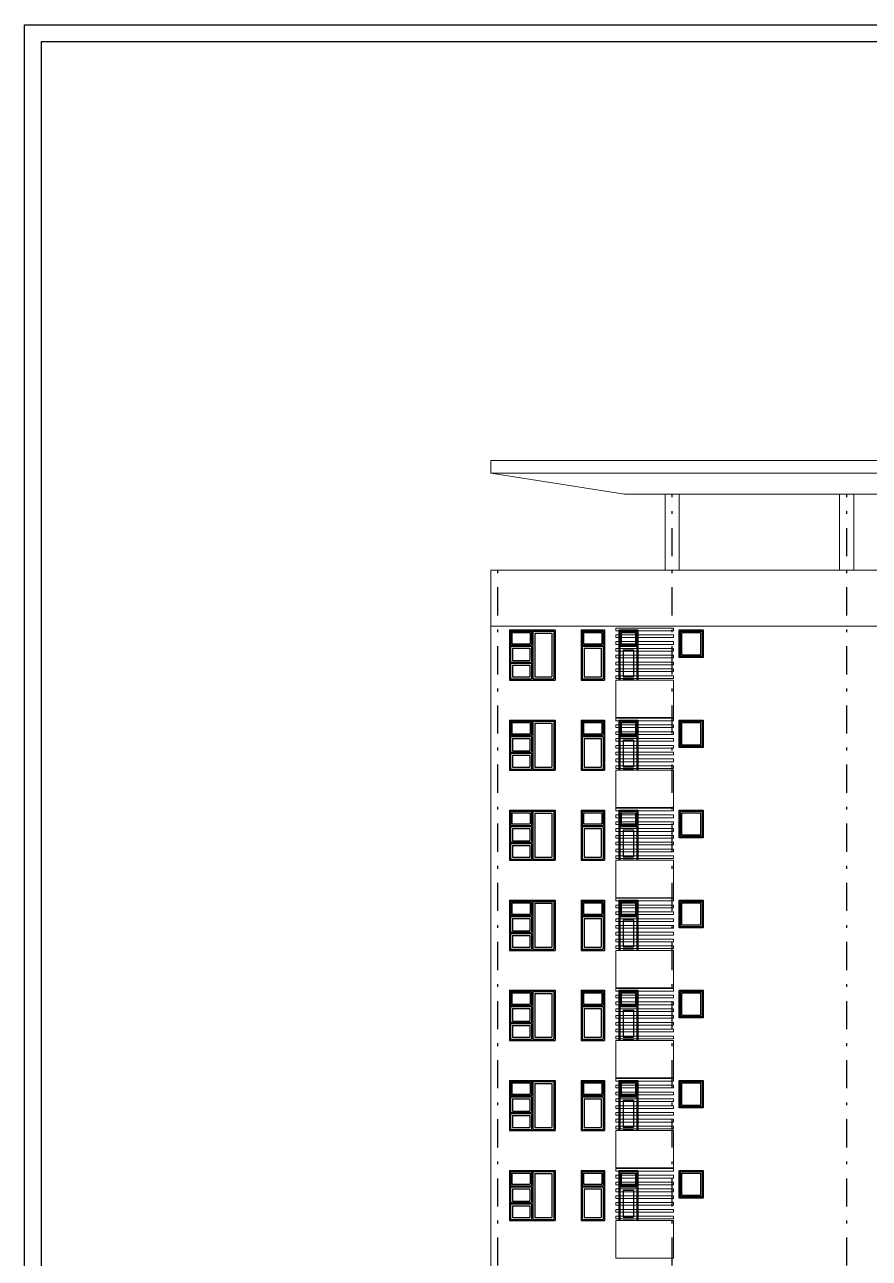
# Model space of a CAD drawing. Header units: millimetres. Extents: x 1676 to 1802, y 1105 to 1194.
# Drawn here: x 1676.22 to 1706.24, y 1149.89 to 1193.71 of the extents above; entities that cross this region are included whole.
import ezdxf
from ezdxf.enums import TextEntityAlignment as Align

# ---------------------------------------------------------------- set-up
doc = ezdxf.new("R2010")
doc.units = ezdxf.units.MM
doc.linetypes.add('DASHDOT', pattern=[1, 0.5, -0.25, 0, -0.25])
for name, color, linetype, lineweight in [('ars', 11, 'Continuous', 0), ('KOP', 7, 'Continuous', 20), ('KOP GARIS', 1, 'Continuous', 30), ('lan', 7, 'Continuous', 15), ('tem', 5, 'Continuous', 20)]:
    doc.layers.add(name, color=color, linetype=linetype, lineweight=lineweight)
doc.layers.add('as', color=1, linetype='Continuous', plot=False)
doc.layers.add('Kusen', color=30, linetype='Continuous')
doc.styles.add('BOLD', font='arial.ttf')

# ---------------------------------------------------------------- blocks, each defined once
blk = doc.blocks.new('KOP A3 DED')
blk.add_lwpolyline([(-21, 29.697), (21, 29.697), (21, 0), (-21, 0), (-21, 29.697)])
at = {"layer": 'KOP GARIS'}
blk.add_lwpolyline([(-20.8, 29.497), (20.8, 29.497), (20.8, 0.2), (-20.8, 0.2)], close=True, dxfattribs=at)
at = {"layer": 'KOP', "style": 'BOLD'}
for tag, p in [('JUDUL1', (15.945, 4.092)), ('JUDUL2', (15.945, 3.747)), ('JUDUL3', (15.945, 3.427)), ('NO', (17.215, 1.101)), ('REFF', (17.207, 0.727)), ('FILE', (17.189, 0.336))]:
    blk.add_attdef(tag, p, '', height=0.12, dxfattribs=at)
for tag, p in [('SCALE1', (18.171, 1.948)), ('NAME', (16.363, 1.738)), ('SCALE2', (18.169, 1.733)), ('DATE', (19.9, 1.757)), ('SCALE3', (18.17, 1.521))]:
    blk.add_attdef(tag, text='', height=0.12, dxfattribs=at).set_placement(p, align=Align.MIDDLE_CENTER)

msp = doc.modelspace()

# ---------------------------------------------------------------- linework, layer by layer
at = {"layer": 'ars', "linetype": 'ByBlock'}
for points in [[(1699.288, 1172.18), (1697.238, 1172.18), (1697.238, 1172.277), (1699.288, 1172.277)], [(1699.288, 1171.938), (1697.238, 1171.938), (1697.238, 1172.035), (1699.288, 1172.035)], [(1699.288, 1171.696), (1697.238, 1171.696), (1697.238, 1171.793), (1699.288, 1171.793)], [(1699.288, 1171.454), (1697.238, 1171.454), (1697.238, 1171.551), (1699.288, 1171.551)], [(1699.288, 1171.212), (1697.238, 1171.212), (1697.238, 1171.309), (1699.288, 1171.309)], [(1699.288, 1170.971), (1697.238, 1170.971), (1697.238, 1171.067), (1699.288, 1171.067)], [(1699.288, 1170.729), (1697.238, 1170.729), (1697.238, 1170.826), (1699.288, 1170.826)], [(1699.288, 1170.487), (1697.238, 1170.487), (1697.238, 1170.584), (1699.288, 1170.584)], [(1699.288, 1168.98), (1697.238, 1168.98), (1697.238, 1169.077), (1699.288, 1169.077)], [(1699.288, 1168.738), (1697.238, 1168.738), (1697.238, 1168.835), (1699.288, 1168.835)], [(1699.288, 1168.496), (1697.238, 1168.496), (1697.238, 1168.593), (1699.288, 1168.593)], [(1699.288, 1168.254), (1697.238, 1168.254), (1697.238, 1168.351), (1699.288, 1168.351)], [(1699.288, 1168.012), (1697.238, 1168.012), (1697.238, 1168.109), (1699.288, 1168.109)], [(1699.288, 1167.771), (1697.238, 1167.771), (1697.238, 1167.867), (1699.288, 1167.867)], [(1699.288, 1167.529), (1697.238, 1167.529), (1697.238, 1167.626), (1699.288, 1167.626)], [(1699.288, 1167.287), (1697.238, 1167.287), (1697.238, 1167.384), (1699.288, 1167.384)], [(1699.288, 1165.78), (1697.238, 1165.78), (1697.238, 1165.877), (1699.288, 1165.877)], [(1699.288, 1165.538), (1697.238, 1165.538), (1697.238, 1165.635), (1699.288, 1165.635)], [(1699.288, 1165.296), (1697.238, 1165.296), (1697.238, 1165.393), (1699.288, 1165.393)], [(1699.288, 1165.054), (1697.238, 1165.054), (1697.238, 1165.151), (1699.288, 1165.151)], [(1699.288, 1164.812), (1697.238, 1164.812), (1697.238, 1164.909), (1699.288, 1164.909)], [(1699.288, 1164.571), (1697.238, 1164.571), (1697.238, 1164.667), (1699.288, 1164.667)], [(1699.288, 1164.329), (1697.238, 1164.329), (1697.238, 1164.426), (1699.288, 1164.426)], [(1699.288, 1164.087), (1697.238, 1164.087), (1697.238, 1164.184), (1699.288, 1164.184)], [(1699.288, 1162.58), (1697.238, 1162.58), (1697.238, 1162.677), (1699.288, 1162.677)], [(1699.288, 1162.338), (1697.238, 1162.338), (1697.238, 1162.435), (1699.288, 1162.435)], [(1699.288, 1162.096), (1697.238, 1162.096), (1697.238, 1162.193), (1699.288, 1162.193)], [(1699.288, 1161.854), (1697.238, 1161.854), (1697.238, 1161.951), (1699.288, 1161.951)], [(1699.288, 1161.612), (1697.238, 1161.612), (1697.238, 1161.709), (1699.288, 1161.709)], [(1699.288, 1161.371), (1697.238, 1161.371), (1697.238, 1161.467), (1699.288, 1161.467)], [(1699.288, 1161.129), (1697.238, 1161.129), (1697.238, 1161.226), (1699.288, 1161.226)], [(1699.288, 1160.887), (1697.238, 1160.887), (1697.238, 1160.984), (1699.288, 1160.984)], [(1699.288, 1159.38), (1697.238, 1159.38), (1697.238, 1159.477), (1699.288, 1159.477)], [(1699.288, 1159.138), (1697.238, 1159.138), (1697.238, 1159.235), (1699.288, 1159.235)], [(1699.288, 1158.896), (1697.238, 1158.896), (1697.238, 1158.993), (1699.288, 1158.993)], [(1699.288, 1158.654), (1697.238, 1158.654), (1697.238, 1158.751), (1699.288, 1158.751)], [(1699.288, 1158.412), (1697.238, 1158.412), (1697.238, 1158.509), (1699.288, 1158.509)], [(1699.288, 1158.171), (1697.238, 1158.171), (1697.238, 1158.267), (1699.288, 1158.267)], [(1699.288, 1157.929), (1697.238, 1157.929), (1697.238, 1158.026), (1699.288, 1158.026)], [(1699.288, 1157.687), (1697.238, 1157.687), (1697.238, 1157.784), (1699.288, 1157.784)], [(1699.288, 1156.18), (1697.238, 1156.18), (1697.238, 1156.277), (1699.288, 1156.277)], [(1699.288, 1155.938), (1697.238, 1155.938), (1697.238, 1156.035), (1699.288, 1156.035)], [(1699.288, 1155.696), (1697.238, 1155.696), (1697.238, 1155.793), (1699.288, 1155.793)], [(1699.288, 1155.454), (1697.238, 1155.454), (1697.238, 1155.551), (1699.288, 1155.551)], [(1699.288, 1155.212), (1697.238, 1155.212), (1697.238, 1155.309), (1699.288, 1155.309)], [(1699.288, 1154.971), (1697.238, 1154.971), (1697.238, 1155.067), (1699.288, 1155.067)], [(1699.288, 1154.729), (1697.238, 1154.729), (1697.238, 1154.826), (1699.288, 1154.826)], [(1699.288, 1154.487), (1697.238, 1154.487), (1697.238, 1154.584), (1699.288, 1154.584)], [(1699.288, 1152.98), (1697.238, 1152.98), (1697.238, 1153.077), (1699.288, 1153.077)], [(1699.288, 1152.738), (1697.238, 1152.738), (1697.238, 1152.835), (1699.288, 1152.835)], [(1699.288, 1152.496), (1697.238, 1152.496), (1697.238, 1152.593), (1699.288, 1152.593)], [(1699.288, 1152.254), (1697.238, 1152.254), (1697.238, 1152.351), (1699.288, 1152.351)], [(1699.288, 1152.012), (1697.238, 1152.012), (1697.238, 1152.109), (1699.288, 1152.109)], [(1699.288, 1151.771), (1697.238, 1151.771), (1697.238, 1151.867), (1699.288, 1151.867)], [(1699.288, 1151.529), (1697.238, 1151.529), (1697.238, 1151.626), (1699.288, 1151.626)], [(1699.288, 1151.287), (1697.238, 1151.287), (1697.238, 1151.384), (1699.288, 1151.384)]]:
    msp.add_lwpolyline(points, close=True, dxfattribs=at)
at = {"layer": 'as', "linetype": 'DASHDOT', "ltscale": 2}
for p, q in [((1699.238, 1120.227), (1699.238, 1177.027)), ((1705.438, 1120.227), (1705.438, 1177.027)), ((1693.038, 1120.227), (1693.038, 1174.327))]:
    msp.add_line(p, q, dxfattribs=at)
at = {"layer": 'Kusen', "linetype": 'ByBlock'}
for p, q in [((1693.453, 1172.207), (1693.453, 1170.427)), ((1693.453, 1172.207), (1695.073, 1172.207)), ((1693.493, 1172.167), (1693.493, 1171.667)), ((1693.493, 1172.167), (1694.243, 1172.167)), ((1693.543, 1172.117), (1693.543, 1171.717)), ((1693.543, 1172.117), (1694.193, 1172.117)), ((1694.193, 1172.117), (1694.193, 1171.717)), ((1694.243, 1172.167), (1694.243, 1171.667)), ((1694.283, 1172.167), (1694.283, 1170.467)), ((1694.283, 1172.167), (1695.033, 1172.167)), ((1694.353, 1172.097), (1694.963, 1172.097)), ((1694.353, 1172.097), (1694.353, 1170.537)), ((1694.963, 1172.097), (1694.963, 1170.537)), ((1695.033, 1172.167), (1695.033, 1170.467)), ((1695.073, 1172.207), (1695.073, 1170.427)), ((1695.998, 1172.207), (1695.998, 1170.427)), ((1695.998, 1172.207), (1696.828, 1172.207)), ((1696.038, 1172.167), (1696.038, 1171.667)), ((1696.038, 1172.167), (1696.788, 1172.167)), ((1696.088, 1172.117), (1696.088, 1171.717)), ((1696.088, 1172.117), (1696.738, 1172.117)), ((1696.738, 1172.117), (1696.738, 1171.717)), ((1696.788, 1172.167), (1696.788, 1171.667)), ((1696.828, 1172.207), (1696.828, 1170.427)), ((1697.338, 1172.207), (1697.338, 1170.427)), ((1697.338, 1172.207), (1698.018, 1172.207)), ((1697.378, 1172.167), (1697.378, 1171.667)), ((1697.378, 1172.167), (1697.978, 1172.167)), ((1697.428, 1172.117), (1697.428, 1171.717)), ((1697.428, 1172.117), (1697.928, 1172.117)), ((1697.928, 1172.117), (1697.928, 1171.717)), ((1697.978, 1172.167), (1697.978, 1171.667)), ((1698.018, 1172.207), (1698.018, 1170.427)), ((1693.493, 1171.667), (1694.243, 1171.667)), ((1693.493, 1171.627), (1693.493, 1171.067)), ((1693.493, 1171.627), (1694.243, 1171.627)), ((1693.543, 1171.717), (1694.193, 1171.717)), ((1693.563, 1171.557), (1693.563, 1171.117)), ((1693.563, 1171.557), (1694.173, 1171.557)), ((1694.173, 1171.557), (1694.173, 1171.117)), ((1694.243, 1171.627), (1694.243, 1171.067)), ((1695.033, 1171.667), (1695.033, 1171.627)), ((1696.038, 1171.667), (1696.788, 1171.667)), ((1696.038, 1171.627), (1696.038, 1170.467)), ((1696.038, 1171.627), (1696.788, 1171.627)), ((1696.088, 1171.717), (1696.738, 1171.717)), ((1696.108, 1171.557), (1696.108, 1170.537)), ((1696.108, 1171.557), (1696.718, 1171.557)), ((1696.718, 1171.557), (1696.718, 1170.537)), ((1696.788, 1171.627), (1696.788, 1170.467)), ((1697.378, 1171.667), (1697.978, 1171.667)), ((1697.378, 1171.627), (1697.378, 1170.427)), ((1697.378, 1171.627), (1697.978, 1171.627)), ((1697.428, 1171.717), (1697.928, 1171.717)), ((1697.498, 1171.507), (1697.498, 1170.547)), ((1697.498, 1171.507), (1697.858, 1171.507)), ((1697.858, 1171.507), (1697.858, 1170.547)), ((1697.978, 1171.627), (1697.978, 1170.427)), ((1693.493, 1171.067), (1694.243, 1171.067)), ((1693.493, 1171.027), (1693.493, 1170.467)), ((1693.493, 1171.027), (1694.243, 1171.027)), ((1693.563, 1171.117), (1694.173, 1171.117)), ((1693.563, 1170.957), (1693.563, 1170.537)), ((1693.563, 1170.957), (1694.173, 1170.957)), ((1694.173, 1170.957), (1694.173, 1170.537)), ((1694.243, 1171.027), (1694.243, 1170.467)), ((1693.563, 1170.537), (1694.173, 1170.537)), ((1694.353, 1170.537), (1694.963, 1170.537)), ((1696.108, 1170.537), (1696.718, 1170.537)), ((1697.498, 1170.547), (1697.858, 1170.547)), ((1693.453, 1170.427), (1695.073, 1170.427)), ((1693.493, 1170.467), (1694.243, 1170.467)), ((1694.283, 1170.467), (1695.033, 1170.467)), ((1695.998, 1170.427), (1696.828, 1170.427)), ((1696.038, 1170.467), (1696.788, 1170.467)), ((1697.498, 1170.447), (1697.498, 1170.427)), ((1697.498, 1170.447), (1697.858, 1170.447)), ((1697.858, 1170.447), (1697.858, 1170.427)), ((1693.453, 1169.007), (1693.453, 1167.227)), ((1693.453, 1169.007), (1695.073, 1169.007)), ((1693.493, 1168.967), (1693.493, 1168.467)), ((1693.493, 1168.967), (1694.243, 1168.967)), ((1693.543, 1168.917), (1693.543, 1168.517)), ((1693.543, 1168.917), (1694.193, 1168.917)), ((1694.193, 1168.917), (1694.193, 1168.517)), ((1694.243, 1168.967), (1694.243, 1168.467)), ((1694.283, 1168.967), (1694.283, 1167.267)), ((1694.283, 1168.967), (1695.033, 1168.967)), ((1694.353, 1168.897), (1694.963, 1168.897)), ((1694.353, 1168.897), (1694.353, 1167.337)), ((1694.963, 1168.897), (1694.963, 1167.337)), ((1695.033, 1168.967), (1695.033, 1167.267)), ((1695.073, 1169.007), (1695.073, 1167.227)), ((1695.998, 1169.007), (1695.998, 1167.227)), ((1695.998, 1169.007), (1696.828, 1169.007)), ((1696.038, 1168.967), (1696.038, 1168.467)), ((1696.038, 1168.967), (1696.788, 1168.967)), ((1696.088, 1168.917), (1696.088, 1168.517)), ((1696.088, 1168.917), (1696.738, 1168.917)), ((1696.738, 1168.917), (1696.738, 1168.517)), ((1696.788, 1168.967), (1696.788, 1168.467)), ((1696.828, 1169.007), (1696.828, 1167.227)), ((1697.338, 1169.007), (1697.338, 1167.227)), ((1697.338, 1169.007), (1698.018, 1169.007)), ((1697.378, 1168.967), (1697.378, 1168.467)), ((1697.378, 1168.967), (1697.978, 1168.967)), ((1697.428, 1168.917), (1697.428, 1168.517)), ((1697.428, 1168.917), (1697.928, 1168.917)), ((1697.928, 1168.917), (1697.928, 1168.517)), ((1697.978, 1168.967), (1697.978, 1168.467)), ((1698.018, 1169.007), (1698.018, 1167.227)), ((1693.493, 1168.467), (1694.243, 1168.467)), ((1693.493, 1168.427), (1693.493, 1167.867)), ((1693.493, 1168.427), (1694.243, 1168.427)), ((1693.543, 1168.517), (1694.193, 1168.517)), ((1693.563, 1168.357), (1693.563, 1167.917)), ((1693.563, 1168.357), (1694.173, 1168.357)), ((1694.173, 1168.357), (1694.173, 1167.917)), ((1694.243, 1168.427), (1694.243, 1167.867)), ((1695.033, 1168.467), (1695.033, 1168.427)), ((1696.038, 1168.467), (1696.788, 1168.467)), ((1696.038, 1168.427), (1696.038, 1167.267)), ((1696.038, 1168.427), (1696.788, 1168.427)), ((1696.088, 1168.517), (1696.738, 1168.517)), ((1696.108, 1168.357), (1696.108, 1167.337)), ((1696.108, 1168.357), (1696.718, 1168.357)), ((1696.718, 1168.357), (1696.718, 1167.337)), ((1696.788, 1168.427), (1696.788, 1167.267)), ((1697.378, 1168.467), (1697.978, 1168.467)), ((1697.378, 1168.427), (1697.378, 1167.227)), ((1697.378, 1168.427), (1697.978, 1168.427)), ((1697.428, 1168.517), (1697.928, 1168.517)), ((1697.498, 1168.307), (1697.498, 1167.347)), ((1697.498, 1168.307), (1697.858, 1168.307)), ((1697.858, 1168.307), (1697.858, 1167.347)), ((1697.978, 1168.427), (1697.978, 1167.227)), ((1693.493, 1167.867), (1694.243, 1167.867)), ((1693.563, 1167.917), (1694.173, 1167.917)), ((1693.493, 1167.827), (1693.493, 1167.267)), ((1693.493, 1167.827), (1694.243, 1167.827)), ((1693.563, 1167.757), (1693.563, 1167.337)), ((1693.563, 1167.757), (1694.173, 1167.757)), ((1694.173, 1167.757), (1694.173, 1167.337)), ((1694.243, 1167.827), (1694.243, 1167.267)), ((1693.453, 1167.227), (1695.073, 1167.227)), ((1693.493, 1167.267), (1694.243, 1167.267)), ((1693.563, 1167.337), (1694.173, 1167.337)), ((1694.283, 1167.267), (1695.033, 1167.267)), ((1694.353, 1167.337), (1694.963, 1167.337)), ((1695.998, 1167.227), (1696.828, 1167.227)), ((1696.038, 1167.267), (1696.788, 1167.267)), ((1696.108, 1167.337), (1696.718, 1167.337)), ((1697.498, 1167.347), (1697.858, 1167.347)), ((1697.498, 1167.247), (1697.498, 1167.227)), ((1697.498, 1167.247), (1697.858, 1167.247)), ((1697.858, 1167.247), (1697.858, 1167.227)), ((1693.453, 1165.807), (1693.453, 1164.027)), ((1693.453, 1165.807), (1695.073, 1165.807)), ((1693.453, 1165.807), (1695.073, 1165.807)), ((1693.493, 1165.767), (1693.493, 1165.267)), ((1693.493, 1165.767), (1694.243, 1165.767)), ((1693.543, 1165.717), (1693.543, 1165.317)), ((1693.543, 1165.717), (1694.193, 1165.717)), ((1694.193, 1165.717), (1694.193, 1165.317)), ((1694.243, 1165.767), (1694.243, 1165.267)), ((1694.283, 1165.767), (1694.283, 1164.067)), ((1694.283, 1165.767), (1695.033, 1165.767)), ((1694.353, 1165.697), (1694.963, 1165.697)), ((1694.353, 1165.697), (1694.353, 1164.137)), ((1694.963, 1165.697), (1694.963, 1164.137)), ((1695.033, 1165.767), (1695.033, 1164.067)), ((1695.073, 1165.807), (1695.073, 1164.027)), ((1695.998, 1165.807), (1695.998, 1164.027)), ((1695.998, 1165.807), (1696.828, 1165.807)), ((1695.998, 1165.807), (1696.828, 1165.807)), ((1696.038, 1165.767), (1696.038, 1165.267)), ((1696.038, 1165.767), (1696.788, 1165.767)), ((1696.088, 1165.717), (1696.088, 1165.317)), ((1696.088, 1165.717), (1696.738, 1165.717)), ((1696.738, 1165.717), (1696.738, 1165.317)), ((1696.788, 1165.767), (1696.788, 1165.267)), ((1696.828, 1165.807), (1696.828, 1164.027)), ((1697.338, 1165.807), (1697.338, 1164.027)), ((1697.338, 1165.807), (1698.018, 1165.807)), ((1697.338, 1165.807), (1698.018, 1165.807)), ((1697.378, 1165.767), (1697.378, 1165.267)), ((1697.378, 1165.767), (1697.978, 1165.767)), ((1697.428, 1165.717), (1697.428, 1165.317)), ((1697.428, 1165.717), (1697.928, 1165.717)), ((1697.928, 1165.717), (1697.928, 1165.317)), ((1697.978, 1165.767), (1697.978, 1165.267)), ((1698.018, 1165.807), (1698.018, 1164.027)), ((1693.493, 1165.267), (1694.243, 1165.267)), ((1693.543, 1165.317), (1694.193, 1165.317)), ((1695.033, 1165.267), (1695.033, 1165.227)), ((1696.038, 1165.267), (1696.788, 1165.267)), ((1696.088, 1165.317), (1696.738, 1165.317)), ((1697.378, 1165.267), (1697.978, 1165.267)), ((1697.428, 1165.317), (1697.928, 1165.317)), ((1693.493, 1165.227), (1693.493, 1164.667)), ((1693.493, 1165.227), (1694.243, 1165.227)), ((1693.563, 1165.157), (1693.563, 1164.717)), ((1693.563, 1165.157), (1694.173, 1165.157)), ((1694.173, 1165.157), (1694.173, 1164.717)), ((1694.243, 1165.227), (1694.243, 1164.667)), ((1696.038, 1165.227), (1696.038, 1164.067)), ((1696.038, 1165.227), (1696.788, 1165.227)), ((1696.108, 1165.157), (1696.108, 1164.137)), ((1696.108, 1165.157), (1696.718, 1165.157)), ((1696.718, 1165.157), (1696.718, 1164.137)), ((1696.788, 1165.227), (1696.788, 1164.067)), ((1697.378, 1165.227), (1697.378, 1164.027)), ((1697.378, 1165.227), (1697.978, 1165.227)), ((1697.498, 1165.107), (1697.498, 1164.147)), ((1697.498, 1165.107), (1697.858, 1165.107)), ((1697.858, 1165.107), (1697.858, 1164.147)), ((1697.978, 1165.227), (1697.978, 1164.027)), ((1693.493, 1164.667), (1694.243, 1164.667)), ((1693.493, 1164.627), (1693.493, 1164.067)), ((1693.493, 1164.627), (1694.243, 1164.627)), ((1693.563, 1164.717), (1694.173, 1164.717)), ((1693.563, 1164.557), (1693.563, 1164.137)), ((1693.563, 1164.557), (1694.173, 1164.557)), ((1694.173, 1164.557), (1694.173, 1164.137)), ((1694.243, 1164.627), (1694.243, 1164.067)), ((1693.453, 1164.027), (1695.073, 1164.027)), ((1693.493, 1164.067), (1694.243, 1164.067)), ((1693.563, 1164.137), (1694.173, 1164.137)), ((1694.283, 1164.067), (1695.033, 1164.067)), ((1694.353, 1164.137), (1694.963, 1164.137)), ((1695.998, 1164.027), (1696.828, 1164.027)), ((1696.038, 1164.067), (1696.788, 1164.067)), ((1696.108, 1164.137), (1696.718, 1164.137)), ((1697.498, 1164.147), (1697.858, 1164.147)), ((1697.498, 1164.047), (1697.498, 1164.027)), ((1697.498, 1164.047), (1697.858, 1164.047)), ((1697.858, 1164.047), (1697.858, 1164.027)), ((1693.453, 1162.607), (1693.453, 1160.827)), ((1693.453, 1162.607), (1695.073, 1162.607)), ((1693.453, 1162.607), (1695.073, 1162.607)), ((1693.493, 1162.567), (1693.493, 1162.067)), ((1693.493, 1162.567), (1694.243, 1162.567)), ((1693.543, 1162.517), (1693.543, 1162.117)), ((1693.543, 1162.517), (1694.193, 1162.517)), ((1694.193, 1162.517), (1694.193, 1162.117)), ((1694.243, 1162.567), (1694.243, 1162.067)), ((1694.283, 1162.567), (1694.283, 1160.867)), ((1694.283, 1162.567), (1695.033, 1162.567)), ((1694.353, 1162.497), (1694.963, 1162.497)), ((1694.353, 1162.497), (1694.353, 1160.937)), ((1694.963, 1162.497), (1694.963, 1160.937)), ((1695.033, 1162.567), (1695.033, 1160.867)), ((1695.073, 1162.607), (1695.073, 1160.827)), ((1695.998, 1162.607), (1695.998, 1160.827)), ((1695.998, 1162.607), (1696.828, 1162.607)), ((1695.998, 1162.607), (1696.828, 1162.607)), ((1696.038, 1162.567), (1696.038, 1162.067)), ((1696.038, 1162.567), (1696.788, 1162.567)), ((1696.088, 1162.517), (1696.088, 1162.117)), ((1696.088, 1162.517), (1696.738, 1162.517)), ((1696.738, 1162.517), (1696.738, 1162.117)), ((1696.788, 1162.567), (1696.788, 1162.067)), ((1696.828, 1162.607), (1696.828, 1160.827)), ((1697.338, 1162.607), (1697.338, 1160.827)), ((1697.338, 1162.607), (1698.018, 1162.607)), ((1697.338, 1162.607), (1698.018, 1162.607)), ((1697.378, 1162.567), (1697.378, 1162.067)), ((1697.378, 1162.567), (1697.978, 1162.567)), ((1697.428, 1162.517), (1697.428, 1162.117)), ((1697.428, 1162.517), (1697.928, 1162.517)), ((1697.928, 1162.517), (1697.928, 1162.117)), ((1697.978, 1162.567), (1697.978, 1162.067)), ((1698.018, 1162.607), (1698.018, 1160.827)), ((1693.493, 1162.067), (1694.243, 1162.067)), ((1693.493, 1162.027), (1693.493, 1161.467)), ((1693.493, 1162.027), (1694.243, 1162.027)), ((1693.543, 1162.117), (1694.193, 1162.117)), ((1693.563, 1161.957), (1693.563, 1161.517)), ((1693.563, 1161.957), (1694.173, 1161.957)), ((1694.173, 1161.957), (1694.173, 1161.517)), ((1694.243, 1162.027), (1694.243, 1161.467)), ((1695.033, 1162.067), (1695.033, 1162.027)), ((1696.038, 1162.067), (1696.788, 1162.067)), ((1696.038, 1162.027), (1696.038, 1160.867)), ((1696.038, 1162.027), (1696.788, 1162.027)), ((1696.088, 1162.117), (1696.738, 1162.117)), ((1696.108, 1161.957), (1696.108, 1160.937)), ((1696.108, 1161.957), (1696.718, 1161.957)), ((1696.718, 1161.957), (1696.718, 1160.937)), ((1696.788, 1162.027), (1696.788, 1160.867)), ((1697.378, 1162.067), (1697.978, 1162.067)), ((1697.378, 1162.027), (1697.378, 1160.827)), ((1697.378, 1162.027), (1697.978, 1162.027)), ((1697.428, 1162.117), (1697.928, 1162.117)), ((1697.498, 1161.907), (1697.498, 1160.947)), ((1697.498, 1161.907), (1697.858, 1161.907)), ((1697.858, 1161.907), (1697.858, 1160.947)), ((1697.978, 1162.027), (1697.978, 1160.827)), ((1693.493, 1161.467), (1694.243, 1161.467)), ((1693.493, 1161.427), (1693.493, 1160.867)), ((1693.493, 1161.427), (1694.243, 1161.427)), ((1693.563, 1161.517), (1694.173, 1161.517)), ((1693.563, 1161.357), (1693.563, 1160.937)), ((1693.563, 1161.357), (1694.173, 1161.357)), ((1694.173, 1161.357), (1694.173, 1160.937)), ((1694.243, 1161.427), (1694.243, 1160.867)), ((1693.493, 1160.867), (1694.243, 1160.867)), ((1693.563, 1160.937), (1694.173, 1160.937)), ((1694.283, 1160.867), (1695.033, 1160.867)), ((1694.353, 1160.937), (1694.963, 1160.937)), ((1696.038, 1160.867), (1696.788, 1160.867)), ((1696.108, 1160.937), (1696.718, 1160.937)), ((1697.498, 1160.947), (1697.858, 1160.947)), ((1693.453, 1160.827), (1695.073, 1160.827)), ((1695.998, 1160.827), (1696.828, 1160.827)), ((1697.498, 1160.847), (1697.498, 1160.827)), ((1697.498, 1160.847), (1697.858, 1160.847)), ((1697.858, 1160.847), (1697.858, 1160.827)), ((1693.453, 1159.407), (1693.453, 1157.627)), ((1693.453, 1159.407), (1695.073, 1159.407)), ((1693.453, 1159.407), (1695.073, 1159.407)), ((1693.493, 1159.367), (1693.493, 1158.867)), ((1693.493, 1159.367), (1694.243, 1159.367)), ((1693.543, 1159.317), (1693.543, 1158.917)), ((1693.543, 1159.317), (1694.193, 1159.317)), ((1694.193, 1159.317), (1694.193, 1158.917)), ((1694.243, 1159.367), (1694.243, 1158.867)), ((1694.283, 1159.367), (1694.283, 1157.667)), ((1694.283, 1159.367), (1695.033, 1159.367)), ((1694.353, 1159.297), (1694.963, 1159.297)), ((1694.353, 1159.297), (1694.353, 1157.737)), ((1694.963, 1159.297), (1694.963, 1157.737)), ((1695.033, 1159.367), (1695.033, 1157.667)), ((1695.073, 1159.407), (1695.073, 1157.627)), ((1695.998, 1159.407), (1695.998, 1157.627)), ((1695.998, 1159.407), (1696.828, 1159.407)), ((1695.998, 1159.407), (1696.828, 1159.407)), ((1696.038, 1159.367), (1696.038, 1158.867)), ((1696.038, 1159.367), (1696.788, 1159.367)), ((1696.088, 1159.317), (1696.088, 1158.917)), ((1696.088, 1159.317), (1696.738, 1159.317)), ((1696.738, 1159.317), (1696.738, 1158.917)), ((1696.788, 1159.367), (1696.788, 1158.867)), ((1696.828, 1159.407), (1696.828, 1157.627)), ((1697.338, 1159.407), (1697.338, 1157.627)), ((1697.338, 1159.407), (1698.018, 1159.407)), ((1697.338, 1159.407), (1698.018, 1159.407)), ((1697.378, 1159.367), (1697.378, 1158.867)), ((1697.378, 1159.367), (1697.978, 1159.367)), ((1697.428, 1159.317), (1697.428, 1158.917)), ((1697.428, 1159.317), (1697.928, 1159.317)), ((1697.928, 1159.317), (1697.928, 1158.917)), ((1697.978, 1159.367), (1697.978, 1158.867)), ((1698.018, 1159.407), (1698.018, 1157.627)), ((1693.493, 1158.867), (1694.243, 1158.867)), ((1693.493, 1158.827), (1693.493, 1158.267)), ((1693.493, 1158.827), (1694.243, 1158.827)), ((1693.543, 1158.917), (1694.193, 1158.917)), ((1693.563, 1158.757), (1693.563, 1158.317)), ((1693.563, 1158.757), (1694.173, 1158.757)), ((1694.173, 1158.757), (1694.173, 1158.317)), ((1694.243, 1158.827), (1694.243, 1158.267)), ((1695.033, 1158.867), (1695.033, 1158.827)), ((1696.038, 1158.867), (1696.788, 1158.867)), ((1696.038, 1158.827), (1696.038, 1157.667)), ((1696.038, 1158.827), (1696.788, 1158.827)), ((1696.088, 1158.917), (1696.738, 1158.917)), ((1696.108, 1158.757), (1696.108, 1157.737)), ((1696.108, 1158.757), (1696.718, 1158.757)), ((1696.718, 1158.757), (1696.718, 1157.737)), ((1696.788, 1158.827), (1696.788, 1157.667)), ((1697.378, 1158.867), (1697.978, 1158.867)), ((1697.378, 1158.827), (1697.378, 1157.627)), ((1697.378, 1158.827), (1697.978, 1158.827)), ((1697.428, 1158.917), (1697.928, 1158.917)), ((1697.498, 1158.707), (1697.498, 1157.747)), ((1697.498, 1158.707), (1697.858, 1158.707)), ((1697.858, 1158.707), (1697.858, 1157.747)), ((1697.978, 1158.827), (1697.978, 1157.627)), ((1693.493, 1158.267), (1694.243, 1158.267)), ((1693.493, 1158.227), (1693.493, 1157.667)), ((1693.493, 1158.227), (1694.243, 1158.227)), ((1693.563, 1158.317), (1694.173, 1158.317)), ((1694.243, 1158.227), (1694.243, 1157.667)), ((1693.563, 1158.157), (1693.563, 1157.737)), ((1693.563, 1158.157), (1694.173, 1158.157)), ((1694.173, 1158.157), (1694.173, 1157.737)), ((1693.453, 1157.627), (1695.073, 1157.627)), ((1693.493, 1157.667), (1694.243, 1157.667)), ((1693.563, 1157.737), (1694.173, 1157.737)), ((1694.283, 1157.667), (1695.033, 1157.667)), ((1694.353, 1157.737), (1694.963, 1157.737)), ((1695.998, 1157.627), (1696.828, 1157.627)), ((1696.038, 1157.667), (1696.788, 1157.667)), ((1696.108, 1157.737), (1696.718, 1157.737)), ((1697.498, 1157.747), (1697.858, 1157.747)), ((1697.498, 1157.647), (1697.498, 1157.627)), ((1697.498, 1157.647), (1697.858, 1157.647)), ((1697.858, 1157.647), (1697.858, 1157.627)), ((1693.453, 1156.207), (1693.453, 1154.427)), ((1693.453, 1156.207), (1695.073, 1156.207)), ((1693.453, 1156.207), (1695.073, 1156.207)), ((1693.493, 1156.167), (1693.493, 1155.667)), ((1693.493, 1156.167), (1694.243, 1156.167)), ((1693.543, 1156.117), (1693.543, 1155.717)), ((1693.543, 1156.117), (1694.193, 1156.117)), ((1694.193, 1156.117), (1694.193, 1155.717)), ((1694.243, 1156.167), (1694.243, 1155.667)), ((1694.283, 1156.167), (1694.283, 1154.467)), ((1694.283, 1156.167), (1695.033, 1156.167)), ((1694.353, 1156.097), (1694.963, 1156.097)), ((1694.353, 1156.097), (1694.353, 1154.537)), ((1694.963, 1156.097), (1694.963, 1154.537)), ((1695.033, 1156.167), (1695.033, 1154.467)), ((1695.073, 1156.207), (1695.073, 1154.427)), ((1695.998, 1156.207), (1695.998, 1154.427)), ((1695.998, 1156.207), (1696.828, 1156.207)), ((1695.998, 1156.207), (1696.828, 1156.207)), ((1696.038, 1156.167), (1696.038, 1155.667)), ((1696.038, 1156.167), (1696.788, 1156.167)), ((1696.088, 1156.117), (1696.088, 1155.717)), ((1696.088, 1156.117), (1696.738, 1156.117)), ((1696.738, 1156.117), (1696.738, 1155.717)), ((1696.788, 1156.167), (1696.788, 1155.667)), ((1696.828, 1156.207), (1696.828, 1154.427)), ((1697.338, 1156.207), (1697.338, 1154.427)), ((1697.338, 1156.207), (1698.018, 1156.207)), ((1697.338, 1156.207), (1698.018, 1156.207)), ((1697.378, 1156.167), (1697.378, 1155.667)), ((1697.378, 1156.167), (1697.978, 1156.167)), ((1697.428, 1156.117), (1697.428, 1155.717)), ((1697.428, 1156.117), (1697.928, 1156.117)), ((1697.928, 1156.117), (1697.928, 1155.717)), ((1697.978, 1156.167), (1697.978, 1155.667)), ((1698.018, 1156.207), (1698.018, 1154.427)), ((1693.493, 1155.667), (1694.243, 1155.667)), ((1693.493, 1155.627), (1693.493, 1155.067)), ((1693.493, 1155.627), (1694.243, 1155.627)), ((1693.543, 1155.717), (1694.193, 1155.717)), ((1694.243, 1155.627), (1694.243, 1155.067)), ((1695.033, 1155.667), (1695.033, 1155.627)), ((1696.038, 1155.667), (1696.788, 1155.667)), ((1696.038, 1155.627), (1696.038, 1154.467)), ((1696.038, 1155.627), (1696.788, 1155.627)), ((1696.088, 1155.717), (1696.738, 1155.717)), ((1696.788, 1155.627), (1696.788, 1154.467)), ((1697.378, 1155.667), (1697.978, 1155.667)), ((1697.378, 1155.627), (1697.378, 1154.427)), ((1697.378, 1155.627), (1697.978, 1155.627)), ((1697.428, 1155.717), (1697.928, 1155.717)), ((1697.978, 1155.627), (1697.978, 1154.427)), ((1693.563, 1155.557), (1693.563, 1155.117)), ((1693.563, 1155.557), (1694.173, 1155.557)), ((1694.173, 1155.557), (1694.173, 1155.117)), ((1696.108, 1155.557), (1696.108, 1154.537)), ((1696.108, 1155.557), (1696.718, 1155.557)), ((1696.718, 1155.557), (1696.718, 1154.537)), ((1697.498, 1155.507), (1697.498, 1154.547)), ((1697.498, 1155.507), (1697.858, 1155.507)), ((1697.858, 1155.507), (1697.858, 1154.547)), ((1693.493, 1155.067), (1694.243, 1155.067)), ((1693.493, 1155.027), (1693.493, 1154.467)), ((1693.493, 1155.027), (1694.243, 1155.027)), ((1693.563, 1155.117), (1694.173, 1155.117)), ((1693.563, 1154.957), (1693.563, 1154.537)), ((1693.563, 1154.957), (1694.173, 1154.957)), ((1694.173, 1154.957), (1694.173, 1154.537)), ((1694.243, 1155.027), (1694.243, 1154.467)), ((1693.453, 1154.427), (1695.073, 1154.427)), ((1693.493, 1154.467), (1694.243, 1154.467)), ((1693.563, 1154.537), (1694.173, 1154.537)), ((1694.283, 1154.467), (1695.033, 1154.467)), ((1694.353, 1154.537), (1694.963, 1154.537)), ((1695.998, 1154.427), (1696.828, 1154.427)), ((1696.038, 1154.467), (1696.788, 1154.467)), ((1696.108, 1154.537), (1696.718, 1154.537)), ((1697.498, 1154.547), (1697.858, 1154.547)), ((1697.498, 1154.447), (1697.498, 1154.427)), ((1697.498, 1154.447), (1697.858, 1154.447)), ((1697.858, 1154.447), (1697.858, 1154.427)), ((1693.453, 1153.007), (1693.453, 1151.227)), ((1693.453, 1153.007), (1695.073, 1153.007)), ((1693.453, 1153.007), (1695.073, 1153.007)), ((1693.493, 1152.967), (1693.493, 1152.467)), ((1693.493, 1152.967), (1694.243, 1152.967)), ((1694.243, 1152.967), (1694.243, 1152.467)), ((1694.283, 1152.967), (1694.283, 1151.267)), ((1694.283, 1152.967), (1695.033, 1152.967)), ((1695.033, 1152.967), (1695.033, 1151.267)), ((1695.073, 1153.007), (1695.073, 1151.227)), ((1695.998, 1153.007), (1695.998, 1151.227)), ((1695.998, 1153.007), (1696.828, 1153.007)), ((1695.998, 1153.007), (1696.828, 1153.007)), ((1696.038, 1152.967), (1696.038, 1152.467)), ((1696.038, 1152.967), (1696.788, 1152.967)), ((1696.788, 1152.967), (1696.788, 1152.467)), ((1696.828, 1153.007), (1696.828, 1151.227)), ((1697.338, 1153.007), (1697.338, 1151.227)), ((1697.338, 1153.007), (1698.018, 1153.007)), ((1697.338, 1153.007), (1698.018, 1153.007)), ((1697.378, 1152.967), (1697.378, 1152.467)), ((1697.378, 1152.967), (1697.978, 1152.967)), ((1697.978, 1152.967), (1697.978, 1152.467)), ((1698.018, 1153.007), (1698.018, 1151.227)), ((1693.543, 1152.917), (1693.543, 1152.517)), ((1693.543, 1152.917), (1694.193, 1152.917)), ((1694.193, 1152.917), (1694.193, 1152.517)), ((1694.353, 1152.897), (1694.963, 1152.897)), ((1694.353, 1152.897), (1694.353, 1151.337)), ((1694.963, 1152.897), (1694.963, 1151.337)), ((1696.088, 1152.917), (1696.088, 1152.517)), ((1696.088, 1152.917), (1696.738, 1152.917)), ((1696.738, 1152.917), (1696.738, 1152.517)), ((1697.428, 1152.917), (1697.428, 1152.517)), ((1697.428, 1152.917), (1697.928, 1152.917)), ((1697.928, 1152.917), (1697.928, 1152.517)), ((1693.493, 1152.467), (1694.243, 1152.467)), ((1693.493, 1152.427), (1693.493, 1151.867)), ((1693.493, 1152.427), (1694.243, 1152.427)), ((1693.543, 1152.517), (1694.193, 1152.517)), ((1693.563, 1152.357), (1693.563, 1151.917)), ((1693.563, 1152.357), (1694.173, 1152.357)), ((1694.173, 1152.357), (1694.173, 1151.917)), ((1694.243, 1152.427), (1694.243, 1151.867)), ((1695.033, 1152.467), (1695.033, 1152.427)), ((1696.038, 1152.467), (1696.788, 1152.467)), ((1696.038, 1152.427), (1696.038, 1151.267)), ((1696.038, 1152.427), (1696.788, 1152.427)), ((1696.088, 1152.517), (1696.738, 1152.517)), ((1696.108, 1152.357), (1696.108, 1151.337)), ((1696.108, 1152.357), (1696.718, 1152.357)), ((1696.718, 1152.357), (1696.718, 1151.337)), ((1696.788, 1152.427), (1696.788, 1151.267)), ((1697.378, 1152.467), (1697.978, 1152.467)), ((1697.378, 1152.427), (1697.378, 1151.227)), ((1697.378, 1152.427), (1697.978, 1152.427)), ((1697.428, 1152.517), (1697.928, 1152.517)), ((1697.498, 1152.307), (1697.498, 1151.347)), ((1697.498, 1152.307), (1697.858, 1152.307)), ((1697.858, 1152.307), (1697.858, 1151.347)), ((1697.978, 1152.427), (1697.978, 1151.227)), ((1693.493, 1151.867), (1694.243, 1151.867)), ((1693.493, 1151.827), (1693.493, 1151.267)), ((1693.493, 1151.827), (1694.243, 1151.827)), ((1693.563, 1151.917), (1694.173, 1151.917)), ((1693.563, 1151.757), (1693.563, 1151.337)), ((1693.563, 1151.757), (1694.173, 1151.757)), ((1694.173, 1151.757), (1694.173, 1151.337)), ((1694.243, 1151.827), (1694.243, 1151.267)), ((1693.453, 1151.227), (1695.073, 1151.227)), ((1693.493, 1151.267), (1694.243, 1151.267)), ((1693.563, 1151.337), (1694.173, 1151.337)), ((1694.283, 1151.267), (1695.033, 1151.267)), ((1694.353, 1151.337), (1694.963, 1151.337)), ((1695.998, 1151.227), (1696.828, 1151.227)), ((1696.038, 1151.267), (1696.788, 1151.267)), ((1696.108, 1151.337), (1696.718, 1151.337)), ((1697.498, 1151.347), (1697.858, 1151.347)), ((1697.498, 1151.247), (1697.498, 1151.227)), ((1697.498, 1151.247), (1697.858, 1151.247)), ((1697.858, 1151.247), (1697.858, 1151.227))]:
    msp.add_line(p, q, dxfattribs=at)
for points in [[(1700.338, 1172.207), (1700.338, 1171.227), (1699.488, 1171.227), (1699.488, 1172.207)], [(1700.298, 1172.167), (1700.298, 1171.267), (1699.528, 1171.267), (1699.528, 1172.167)], [(1700.248, 1172.117), (1700.248, 1171.317), (1699.578, 1171.317), (1699.578, 1172.117)], [(1700.338, 1169.007), (1700.338, 1168.027), (1699.488, 1168.027), (1699.488, 1169.007)], [(1700.298, 1168.967), (1700.298, 1168.067), (1699.528, 1168.067), (1699.528, 1168.967)], [(1700.248, 1168.917), (1700.248, 1168.117), (1699.578, 1168.117), (1699.578, 1168.917)], [(1700.338, 1165.807), (1700.338, 1164.827), (1699.488, 1164.827), (1699.488, 1165.807)], [(1700.298, 1165.767), (1700.298, 1164.867), (1699.528, 1164.867), (1699.528, 1165.767)], [(1700.248, 1165.717), (1700.248, 1164.917), (1699.578, 1164.917), (1699.578, 1165.717)], [(1700.338, 1162.607), (1700.338, 1161.627), (1699.488, 1161.627), (1699.488, 1162.607)], [(1700.298, 1162.567), (1700.298, 1161.667), (1699.528, 1161.667), (1699.528, 1162.567)], [(1700.248, 1162.517), (1700.248, 1161.717), (1699.578, 1161.717), (1699.578, 1162.517)], [(1700.338, 1159.407), (1700.338, 1158.427), (1699.488, 1158.427), (1699.488, 1159.407)], [(1700.298, 1159.367), (1700.298, 1158.467), (1699.528, 1158.467), (1699.528, 1159.367)], [(1700.248, 1159.317), (1700.248, 1158.517), (1699.578, 1158.517), (1699.578, 1159.317)], [(1700.338, 1156.207), (1700.338, 1155.227), (1699.488, 1155.227), (1699.488, 1156.207)], [(1700.298, 1156.167), (1700.298, 1155.267), (1699.528, 1155.267), (1699.528, 1156.167)], [(1700.248, 1156.117), (1700.248, 1155.317), (1699.578, 1155.317), (1699.578, 1156.117)], [(1700.338, 1153.007), (1700.338, 1152.027), (1699.488, 1152.027), (1699.488, 1153.007)], [(1700.298, 1152.967), (1700.298, 1152.067), (1699.528, 1152.067), (1699.528, 1152.967)], [(1700.248, 1152.917), (1700.248, 1152.117), (1699.578, 1152.117), (1699.578, 1152.917)]]:
    msp.add_lwpolyline(points, close=True, dxfattribs=at)
at = {"layer": 'lan', "linetype": 'ByBlock'}
for p, q in [((1692.788, 1178.227), (1767.688, 1178.227)), ((1692.788, 1177.777), (1692.788, 1178.227)), ((1767.688, 1177.777), (1692.788, 1177.777)), ((1697.538, 1177.027), (1692.788, 1177.777)), ((1762.938, 1177.027), (1697.538, 1177.027)), ((1699.288, 1169.097), (1697.238, 1169.097)), ((1699.288, 1165.897), (1697.238, 1165.897)), ((1699.288, 1162.697), (1697.238, 1162.697)), ((1699.288, 1159.497), (1697.238, 1159.497)), ((1699.288, 1156.297), (1697.238, 1156.297)), ((1699.288, 1153.097), (1697.238, 1153.097)), ((1699.288, 1149.897), (1697.238, 1149.897))]:
    msp.add_line(p, q, dxfattribs=at)
at = {"layer": 'lan', "linetype": 'Continuous', "ltscale": 2}
for p, q in [((1699.288, 1170.427), (1697.238, 1170.427)), ((1697.238, 1170.427), (1697.238, 1169.097)), ((1699.288, 1170.427), (1699.288, 1169.097)), ((1699.288, 1167.227), (1697.238, 1167.227)), ((1697.238, 1167.227), (1697.238, 1165.897)), ((1699.288, 1167.227), (1699.288, 1165.897)), ((1699.288, 1164.027), (1697.238, 1164.027)), ((1697.238, 1164.027), (1697.238, 1162.697)), ((1699.288, 1164.027), (1699.288, 1162.697)), ((1699.288, 1160.827), (1697.238, 1160.827)), ((1697.238, 1160.827), (1697.238, 1159.497)), ((1699.288, 1160.827), (1699.288, 1159.497)), ((1699.288, 1157.627), (1697.238, 1157.627)), ((1697.238, 1157.627), (1697.238, 1156.297)), ((1699.288, 1157.627), (1699.288, 1156.297)), ((1699.288, 1154.427), (1697.238, 1154.427)), ((1697.238, 1154.427), (1697.238, 1153.097)), ((1699.288, 1154.427), (1699.288, 1153.097)), ((1699.288, 1151.227), (1697.238, 1151.227)), ((1697.238, 1151.227), (1697.238, 1149.897)), ((1699.288, 1151.227), (1699.288, 1149.897))]:
    msp.add_line(p, q, dxfattribs=at)
at = {"layer": 'tem', "linetype": 'ByBlock'}
for p, q in [((1698.988, 1174.327), (1698.988, 1177.027)), ((1699.488, 1174.327), (1699.488, 1177.027)), ((1705.188, 1174.327), (1705.188, 1177.027)), ((1705.688, 1174.327), (1705.688, 1177.027)), ((1692.788, 1124.297), (1692.788, 1174.327)), ((1692.788, 1174.327), (1767.688, 1174.327)), ((1767.688, 1172.347), (1692.788, 1172.347))]:
    msp.add_line(p, q, dxfattribs=at)

# ---------------------------------------------------------------- block references
at = {"xscale": 3, "yscale": 3, "zscale": 3}
msp.add_blockref('KOP A3 DED', (1739.225, 1104.618), dxfattribs=at)

doc.saveas('drawing.dxf')
